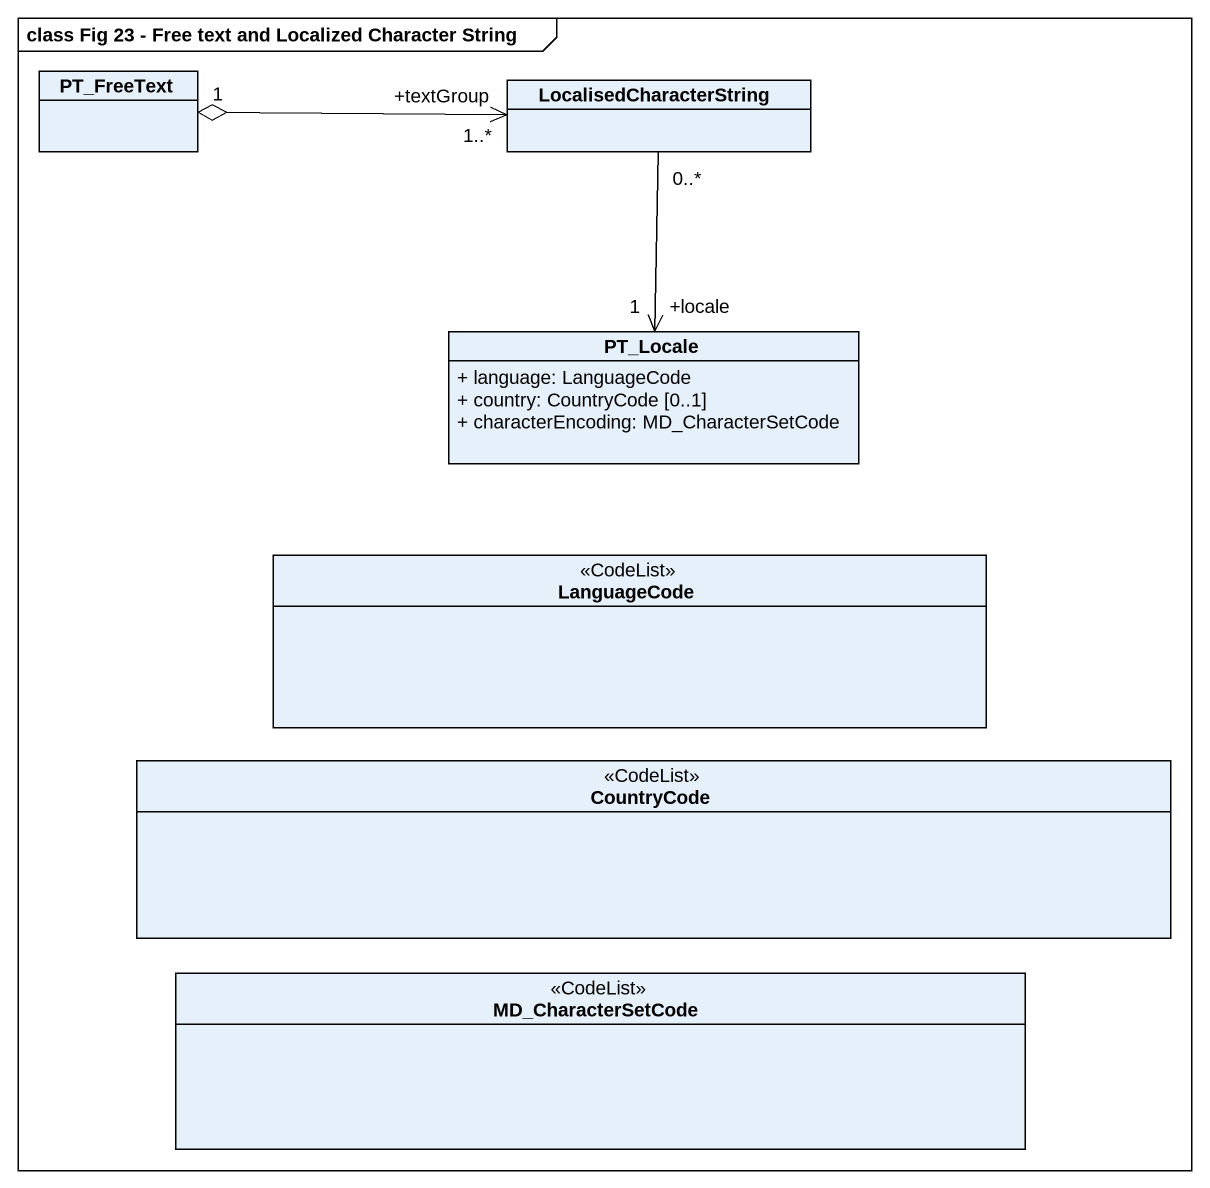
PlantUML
@startuml
mainframe class Fig 23 - Free text and Localized Character String
hide circle
hide empty members
skinparam classAttributeIconSize 0
class PT_FreeText
class LocalisedCharacterString
class PT_Locale {
  + language: LanguageCode
  + country: CountryCode [0..1]
  + characterEncoding: MD_CharacterSetCode
}
class LanguageCode <<CodeList>>
class CountryCode <<CodeList>>
class MD_CharacterSetCode <<CodeList>>
PT_FreeText "1" o-right-> "+textGroup\n1..*" LocalisedCharacterString
LocalisedCharacterString "0..*" --> "+locale\n1" PT_Locale
@enduml
